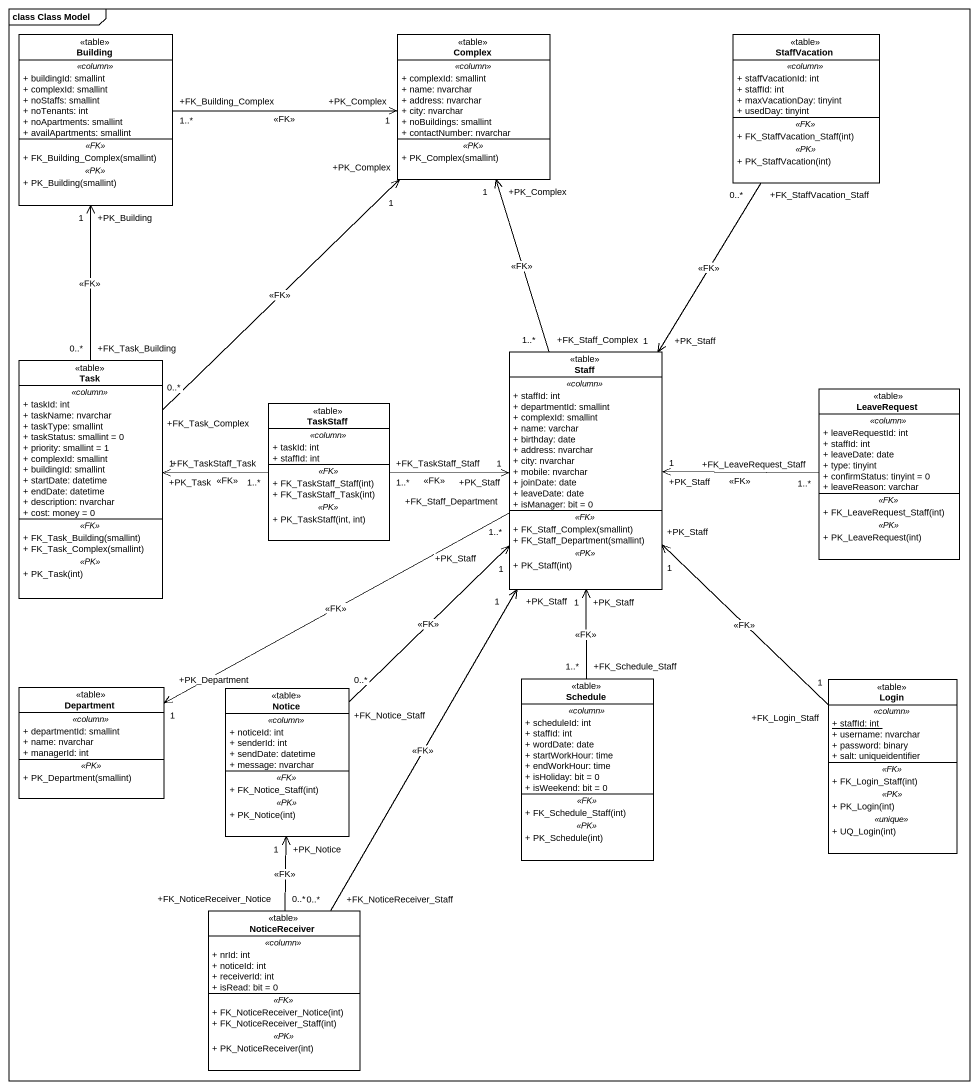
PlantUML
@startuml
mainframe class Class Model
hide circle
hide empty members
skinparam classAttributeIconSize 0
class Building <<table>> {
  .. <<column>> ..
  + buildingId: smallint
  + complexId: smallint
  + noStaffs: smallint
  + noTenants: int
  + noApartments: smallint
  + availApartments: smallint
  .. <<FK>> ..
  + FK_Building_Complex(smallint)
  .. <<PK>> ..
  + PK_Building(smallint)
}
class Complex <<table>> {
  .. <<column>> ..
  + complexId: smallint
  + name: nvarchar
  + address: nvarchar
  + city: nvarchar
  + noBuildings: smallint
  + contactNumber: nvarchar
  .. <<PK>> ..
  + PK_Complex(smallint)
}
class StaffVacation <<table>> {
  .. <<column>> ..
  + staffVacationId: int
  + staffId: int
  + maxVacationDay: tinyint
  + usedDay: tinyint
  .. <<FK>> ..
  + FK_StaffVacation_Staff(int)
  .. <<PK>> ..
  + PK_StaffVacation(int)
}
class Task <<table>> {
  .. <<column>> ..
  + taskId: int
  + taskName: nvarchar
  + taskType: smallint
  + taskStatus: smallint = 0
  + priority: smallint = 1
  + complexId: smallint
  + buildingId: smallint
  + startDate: datetime
  + endDate: datetime
  + description: nvarchar
  + cost: money = 0
  .. <<FK>> ..
  + FK_Task_Building(smallint)
  + FK_Task_Complex(smallint)
  .. <<PK>> ..
  + PK_Task(int)
}
class Staff <<table>> {
  .. <<column>> ..
  + staffId: int
  + departmentId: smallint
  + complexId: smallint
  + name: varchar
  + birthday: date
  + address: nvarchar
  + city: nvarchar
  + mobile: nvarchar
  + joinDate: date
  + leaveDate: date
  + isManager: bit = 0
  .. <<FK>> ..
  + FK_Staff_Complex(smallint)
  + FK_Staff_Department(smallint)
  .. <<PK>> ..
  + PK_Staff(int)
}
class LeaveRequest <<table>> {
  .. <<column>> ..
  + leaveRequestId: int
  + staffId: int
  + leaveDate: date
  + type: tinyint
  + confirmStatus: tinyint = 0
  + leaveReason: varchar
  .. <<FK>> ..
  + FK_LeaveRequest_Staff(int)
  .. <<PK>> ..
  + PK_LeaveRequest(int)
}
class TaskStaff <<table>> {
  .. <<column>> ..
  + taskId: int
  + staffId: int
  .. <<FK>> ..
  + FK_TaskStaff_Staff(int)
  + FK_TaskStaff_Task(int)
  .. <<PK>> ..
  + PK_TaskStaff(int, int)
}
class Department <<table>> {
  .. <<column>> ..
  + departmentId: smallint
  + name: nvarchar
  + managerId: int
  .. <<PK>> ..
  + PK_Department(smallint)
}
class Notice <<table>> {
  .. <<column>> ..
  + noticeId: int
  + senderId: int
  + sendDate: datetime
  + message: nvarchar
  .. <<FK>> ..
  + FK_Notice_Staff(int)
  .. <<PK>> ..
  + PK_Notice(int)
}
class Schedule <<table>> {
  .. <<column>> ..
  + scheduleId: int
  + staffId: int
  + wordDate: date
  + startWorkHour: time
  + endWorkHour: time
  + isHoliday: bit = 0
  + isWeekend: bit = 0
  .. <<FK>> ..
  + FK_Schedule_Staff(int)
  .. <<PK>> ..
  + PK_Schedule(int)
}
class Login <<table>> {
  .. <<column>> ..
  {static} + staffId: int
  + username: nvarchar
  + password: binary
  + salt: uniqueidentifier
  .. <<FK>> ..
  + FK_Login_Staff(int)
  .. <<PK>> ..
  + PK_Login(int)
  .. <<unique>> ..
  + UQ_Login(int)
}
class NoticeReceiver <<table>> {
  .. <<column>> ..
  + nrId: int
  + noticeId: int
  + receiverId: int
  + isRead: bit = 0
  .. <<FK>> ..
  + FK_NoticeReceiver_Notice(int)
  + FK_NoticeReceiver_Staff(int)
  .. <<PK>> ..
  + PK_NoticeReceiver(int)
}
Building "+FK_Building_Complex\n1..*" -right-> "+PK_Complex\n1" Complex : <<FK>>
StaffVacation "+FK_StaffVacation_Staff\n0..*" --> "+PK_Staff\n1" Staff : <<FK>>
Task "+FK_Task_Building\n0..*" -up-> "+PK_Building\n1" Building : <<FK>>
Task "+FK_Task_Complex\n0..*" -up-> "+PK_Complex\n1" Complex : <<FK>>
Staff "+FK_Staff_Complex\n1..*" -up-> "+PK_Complex\n1" Complex : <<FK>>
Staff "+FK_Staff_Department\n1..*" -left-> "+PK_Department\n1" Department : <<FK>>
LeaveRequest "+FK_LeaveRequest_Staff\n1..*" -left-> "+PK_Staff\n1" Staff : <<FK>>
TaskStaff "+FK_TaskStaff_Task\n1..*" -left-> "+PK_Task\n1" Task : <<FK>>
TaskStaff "+FK_TaskStaff_Staff\n1..*" -right-> "+PK_Staff\n1" Staff : <<FK>>
Notice "+FK_Notice_Staff\n0..*" -up-> "+PK_Staff\n1" Staff : <<FK>>
Schedule "+FK_Schedule_Staff\n1..*" -up-> "+PK_Staff\n1" Staff : <<FK>>
Login "+FK_Login_Staff\n1" -up-> "+PK_Staff\n1" Staff : <<FK>>
NoticeReceiver "+FK_NoticeReceiver_Staff\n0..*" -up-> "+PK_Staff\n1" Staff : <<FK>>
NoticeReceiver "+FK_NoticeReceiver_Notice\n0..*" -up-> "+PK_Notice\n1" Notice : <<FK>>
@enduml
